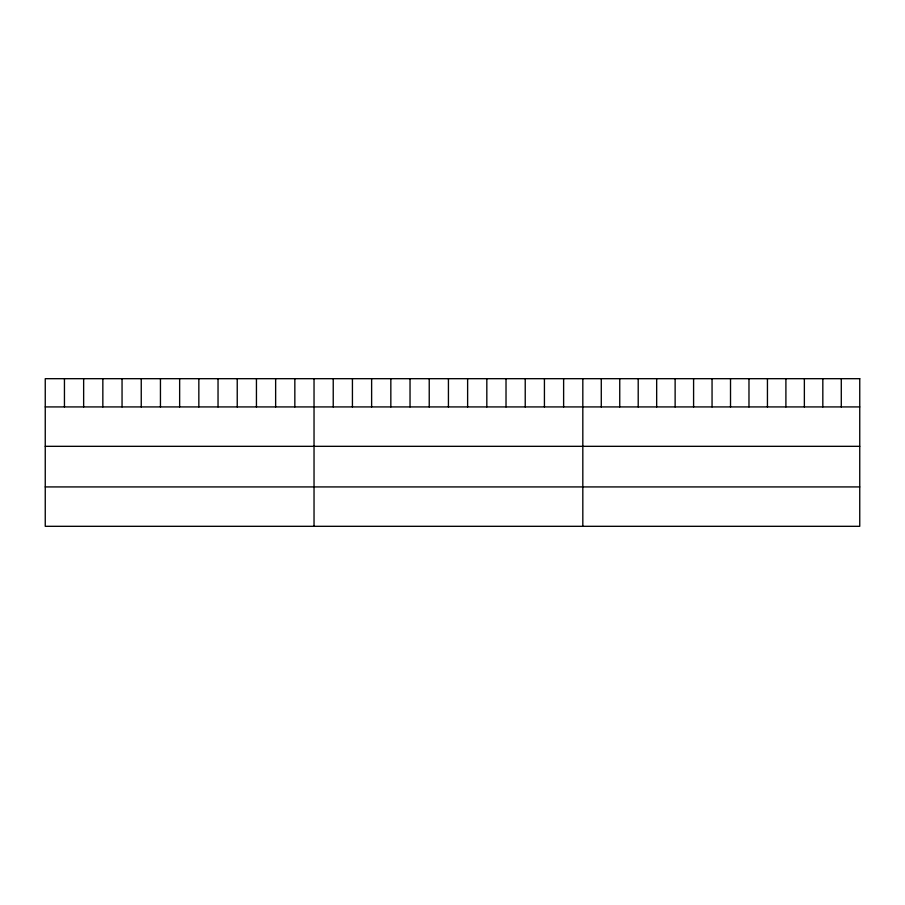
<?xml version="1.0" encoding="UTF-8"?>
<svg xmlns="http://www.w3.org/2000/svg" width="905" height="905" viewBox="0 0 905 905"><rect width="100%" height="100%" fill="white"/><g stroke="black" fill="none" stroke-linecap="round" stroke-linejoin="round"><path stroke-width="1.36" d="M45.25 406.922L859.75 406.922M45.25 446.323L859.75 446.323M45.25 486.924L859.75 486.924M841.288 378.686L841.288 406.922M822.826 378.686L822.826 406.922M804.364 378.686L804.364 406.922M785.902 378.686L785.902 406.922M767.44 378.686L767.44 406.922M748.978 378.686L748.978 406.922M730.516 378.686L730.516 406.922M712.054 378.686L712.054 406.922M693.592 378.686L693.592 406.922M675.13 378.686L675.13 406.922M656.668 378.686L656.668 406.922M638.206 378.686L638.206 406.922M619.744 378.686L619.744 406.922M601.282 378.686L601.282 406.922M582.82 378.686L582.82 526.314M563.623 378.686L563.623 406.922M544.425 378.686L544.425 406.922M525.228 378.686L525.228 406.922M506.019 378.686L506.019 406.922M486.822 378.686L486.822 406.922M467.625 378.686L467.625 406.922M448.428 378.686L448.428 406.922M429.23 378.686L429.23 406.922M410.033 378.686L410.033 406.922M390.836 378.686L390.836 406.922M371.627 378.686L371.627 406.922M352.43 378.686L352.43 406.922M333.232 378.686L333.232 406.922M314.035 378.686L314.035 526.314M294.838 378.686L294.838 406.922M275.64 378.686L275.64 406.922M256.443 378.686L256.443 406.922M237.234 378.686L237.234 406.922M218.037 378.686L218.037 406.922M198.84 378.686L198.84 406.922M179.643 378.686L179.643 406.922M160.445 378.686L160.445 406.922M141.248 378.686L141.248 406.922M122.051 378.686L122.051 406.922M102.842 378.686L102.842 406.922M83.645 378.686L83.645 406.922M64.447 378.686L64.447 406.922M859.75 378.686L45.25 378.686L45.25 526.314L859.75 526.314L859.75 378.686"/></g></svg>
